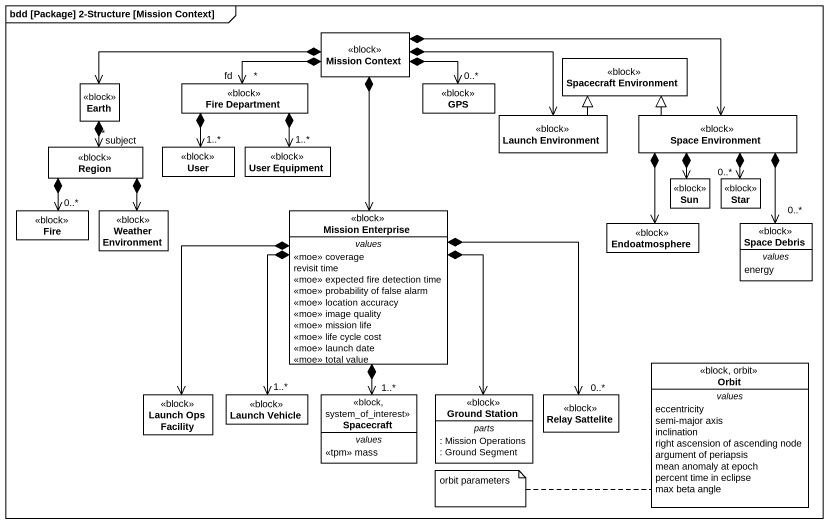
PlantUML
@startuml
mainframe bdd [Package] 2-Structure [Mission Context]
hide circle
hide empty members
class "Mission Context" as Mission_Context <<block>>
class "Spacecraft Environment" as Spacecraft_Environment <<block>>
class Earth <<block>>
class "Fire Department" as Fire_Department <<block>>
class GPS <<block>>
class "Launch Environment" as Launch_Environment <<block>>
class "Space Environment" as Space_Environment <<block>>
class Region <<block>>
class User <<block>>
class "User Equipment" as User_Equipment <<block>>
class Sun <<block>>
class Star <<block>>
class Fire <<block>>
class "Weather Environment" as Weather_Environment <<block>>
class "Mission Enterprise" as Mission_Enterprise <<block>> {
  -- values --
  <<moe>> coverage
  revisit time
  <<moe>> expected fire detection time
  <<moe>> probability of false alarm
  <<moe>> location accuracy
  <<moe>> image quality
  <<moe>> mission life
  <<moe>> life cycle cost
  <<moe>> launch date
  <<moe>> total value
}
class Endoatmosphere <<block>>
class "Space Debris" as Space_Debris <<block>> {
  -- values --
  energy
}
class "Launch Ops Facility" as Launch_Ops_Facility <<block>>
class "Launch Vehicle" as Launch_Vehicle <<block>>
class Spacecraft <<block, system_of_interest>> {
  -- values --
  <<tpm>> mass
}
class "Ground Station" as Ground_Station <<block>> {
  -- parts --
  : Mission Operations
  : Ground Segment
}
class "Relay Sattelite" as Relay_Sattelite <<block>>
class Orbit <<block, orbit>> {
  -- values --
  eccentricity
  semi-major axis
  inclination
  right ascension of ascending node
  argument of periapsis
  mean anomaly at epoch
  percent time in eclipse
  max beta angle
}
Mission_Context *-left-> Earth
Mission_Context *-left-> "fd\n*" Fire_Department
Mission_Context *-right-> "0..*" GPS
Mission_Context *-right-> Launch_Environment
Mission_Context *-right-> Space_Environment
Mission_Context *--> Mission_Enterprise
Earth *--> "subject\n*" Region
Fire_Department *--> "1..*" User
Fire_Department *--> "1..*" User_Equipment
Launch_Environment -up-|> Spacecraft_Environment
Space_Environment -up-|> Spacecraft_Environment
Space_Environment *--> Sun
Space_Environment *--> "0..*" Star
Space_Environment *--> Endoatmosphere
Space_Environment *--> "0..*" Space_Debris
Region *--> "0..*" Fire
Region *--> Weather_Environment
Mission_Enterprise *--> Launch_Ops_Facility
Mission_Enterprise *--> "1..*" Launch_Vehicle
Mission_Enterprise *--> "1..*" Spacecraft
Mission_Enterprise *--> Ground_Station
Mission_Enterprise *-right-> "0..*" Relay_Sattelite
note left of Orbit : orbit parameters
@enduml
